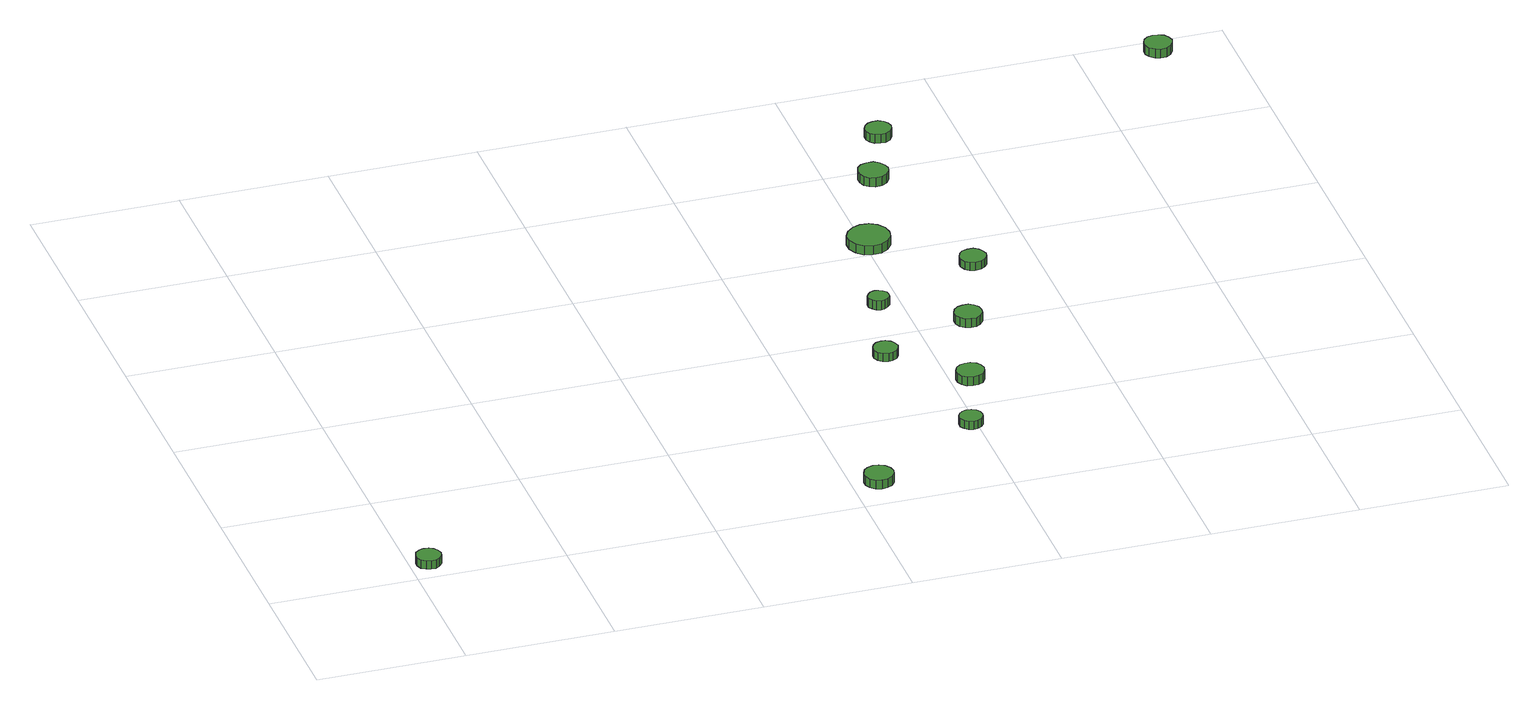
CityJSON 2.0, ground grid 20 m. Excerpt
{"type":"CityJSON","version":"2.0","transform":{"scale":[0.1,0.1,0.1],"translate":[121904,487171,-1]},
"CityObjects":{
"tree1":{"type":"SolitaryVegetationObject","attributes":{"function":"something"},"geometry":[{"type":"MultiSurface","lod":"1","boundaries":[[[0,1,2,3,4,5,6,7,8,9,10,11,12,13,14]],[[15,16,17,18,19,20,21,22,23,24,25,26,27,28,29]],[[0,29,28,1]],[[1,28,27,2]],[[2,27,26,3]],[[3,26,25,4]],[[4,25,24,5]],[[5,24,23,6]],[[6,23,22,7]],[[7,22,21,8]],[[8,21,20,9]],[[9,20,19,10]],[[10,19,18,11]],[[11,18,17,12]],[[12,17,16,13]],[[13,16,15,14]],[[14,15,29,0]]]}]},
"tree2":{"type":"SolitaryVegetationObject","attributes":{"function":"something"},"geometry":[{"type":"MultiSurface","lod":"1","boundaries":[[[30,31,32,33,34,35,36,37,38,39,40,41,42,43,44]],[[45,46,47,48,49,50,51,52,53,54,55,56,57,58,59]],[[30,59,58,31]],[[31,58,57,32]],[[32,57,56,33]],[[33,56,55,34]],[[34,55,54,35]],[[35,54,53,36]],[[36,53,52,37]],[[37,52,51,38]],[[38,51,50,39]],[[39,50,49,40]],[[40,49,48,41]],[[41,48,47,42]],[[42,47,46,43]],[[43,46,45,44]],[[44,45,59,30]]]}]},
"tree3":{"type":"SolitaryVegetationObject","attributes":{"function":"something"},"geometry":[{"type":"MultiSurface","lod":"1","boundaries":[[[60,61,62,63,64,65,66,67,68,69,70,71,72,73,74]],[[75,76,77,78,79,80,81,82,83,84,85,86,87,88,89]],[[60,89,88,61]],[[61,88,87,62]],[[62,87,86,63]],[[63,86,85,64]],[[64,85,84,65]],[[65,84,83,66]],[[66,83,82,67]],[[67,82,81,68]],[[68,81,80,69]],[[69,80,79,70]],[[70,79,78,71]],[[71,78,77,72]],[[72,77,76,73]],[[73,76,75,74]],[[74,75,89,60]]]}]},
"tree4":{"type":"SolitaryVegetationObject","attributes":{"function":"something"},"geometry":[{"type":"MultiSurface","lod":"1","boundaries":[[[90,91,92,93,94,95,96,97,98,99,100,101,102,103,104]],[[105,106,107,108,109,110,111,112,113,114,115,116,117,118,119]],[[90,119,118,91]],[[91,118,117,92]],[[92,117,116,93]],[[93,116,115,94]],[[94,115,114,95]],[[95,114,113,96]],[[96,113,112,97]],[[97,112,111,98]],[[98,111,110,99]],[[99,110,109,100]],[[100,109,108,101]],[[101,108,107,102]],[[102,107,106,103]],[[103,106,105,104]],[[104,105,119,90]]]}]},
"tree5":{"type":"SolitaryVegetationObject","attributes":{"function":"something"},"geometry":[{"type":"MultiSurface","lod":"1","boundaries":[[[120,121,122,123,124,125,126,127,128,129,130,131,132,133,134]],[[135,136,137,138,139,140,141,142,143,144,145,146,147,148,149]],[[120,149,148,121]],[[121,148,147,122]],[[122,147,146,123]],[[123,146,145,124]],[[124,145,144,125]],[[125,144,143,126]],[[126,143,142,127]],[[127,142,141,128]],[[128,141,140,129]],[[129,140,139,130]],[[130,139,138,131]],[[131,138,137,132]],[[132,137,136,133]],[[133,136,135,134]],[[134,135,149,120]]]}]},
"tree6":{"type":"SolitaryVegetationObject","attributes":{"function":"something"},"geometry":[{"type":"MultiSurface","lod":"1","boundaries":[[[150,151,152,153,154,155,156,157,158,159,160,161,162,163,164]],[[165,166,167,168,169,170,171,172,173,174,175,176,177,178,179]],[[150,179,178,151]],[[151,178,177,152]],[[152,177,176,153]],[[153,176,175,154]],[[154,175,174,155]],[[155,174,173,156]],[[156,173,172,157]],[[157,172,171,158]],[[158,171,170,159]],[[159,170,169,160]],[[160,169,168,161]],[[161,168,167,162]],[[162,167,166,163]],[[163,166,165,164]],[[164,165,179,150]]]}]},
"tree7":{"type":"SolitaryVegetationObject","attributes":{"function":"something"},"geometry":[{"type":"MultiSurface","lod":"1","boundaries":[[[180,181,182,183,184,185,186,187,188,189,190,191,192,193,194]],[[195,196,197,198,199,200,201,202,203,204,205,206,207,208,209]],[[180,209,208,181]],[[181,208,207,182]],[[182,207,206,183]],[[183,206,205,184]],[[184,205,204,185]],[[185,204,203,186]],[[186,203,202,187]],[[187,202,201,188]],[[188,201,200,189]],[[189,200,199,190]],[[190,199,198,191]],[[191,198,197,192]],[[192,197,196,193]],[[193,196,195,194]],[[194,195,209,180]]]}]},
"tree8":{"type":"SolitaryVegetationObject","attributes":{"function":"something"},"geometry":[{"type":"MultiSurface","lod":"1","boundaries":[[[210,211,212,213,214,215,216,217,218,219,220,221,222,223,224]],[[225,226,227,228,229,230,231,232,233,234,235,236,237,238,239]],[[210,239,238,211]],[[211,238,237,212]],[[212,237,236,213]],[[213,236,235,214]],[[214,235,234,215]],[[215,234,233,216]],[[216,233,232,217]],[[217,232,231,218]],[[218,231,230,219]],[[219,230,229,220]],[[220,229,228,221]],[[221,228,227,222]],[[222,227,226,223]],[[223,226,225,224]],[[224,225,239,210]]]}]},
"tree9":{"type":"SolitaryVegetationObject","attributes":{"function":"something"},"geometry":[{"type":"MultiSurface","lod":"1","boundaries":[[[240,241,242,243,244,245,246,247,248,249,250,251,252,253,254]],[[255,256,257,258,259,260,261,262,263,264,265,266,267,268,269]],[[240,269,268,241]],[[241,268,267,242]],[[242,267,266,243]],[[243,266,265,244]],[[244,265,264,245]],[[245,264,263,246]],[[246,263,262,247]],[[247,262,261,248]],[[248,261,260,249]],[[249,260,259,250]],[[250,259,258,251]],[[251,258,257,252]],[[252,257,256,253]],[[253,256,255,254]],[[254,255,269,240]]]}]},
"tree10":{"type":"SolitaryVegetationObject","attributes":{"function":"something"},"geometry":[{"type":"MultiSurface","lod":"1","boundaries":[[[270,271,272,273,274,275,276,277,278,279,280,281,282,283,284]],[[285,286,287,288,289,290,291,292,293,294,295,296,297,298,299]],[[270,299,298,271]],[[271,298,297,272]],[[272,297,296,273]],[[273,296,295,274]],[[274,295,294,275]],[[275,294,293,276]],[[276,293,292,277]],[[277,292,291,278]],[[278,291,290,279]],[[279,290,289,280]],[[280,289,288,281]],[[281,288,287,282]],[[282,287,286,283]],[[283,286,285,284]],[[284,285,299,270]]]}]},
"tree11":{"type":"SolitaryVegetationObject","attributes":{"function":"something"},"geometry":[{"type":"MultiSurface","lod":"1","boundaries":[[[300,301,302,303,304,305,306,307,308,309,310,311,312,313,314]],[[315,316,317,318,319,320,321,322,323,324,325,326,327,328,329]],[[300,329,328,301]],[[301,328,327,302]],[[302,327,326,303]],[[303,326,325,304]],[[304,325,324,305]],[[305,324,323,306]],[[306,323,322,307]],[[307,322,321,308]],[[308,321,320,309]],[[309,320,319,310]],[[310,319,318,311]],[[311,318,317,312]],[[312,317,316,313]],[[313,316,315,314]],[[314,315,329,300]]]}]},
"tree12":{"type":"SolitaryVegetationObject","attributes":{"function":"something"},"geometry":[{"type":"MultiSurface","lod":"1","boundaries":[[[330,331,332,333,334,335,336,337,338,339,340,341,342,343,344]],[[345,346,347,348,349,350,351,352,353,354,355,356,357,358,359]],[[330,359,358,331]],[[331,358,357,332]],[[332,357,356,333]],[[333,356,355,334]],[[334,355,354,335]],[[335,354,353,336]],[[336,353,352,337]],[[337,352,351,338]],[[338,351,350,339]],[[339,350,349,340]],[[340,349,348,341]],[[341,348,347,342]],[[342,347,346,343]],[[343,346,345,344]],[[344,345,359,330]]]}]}
},
"vertices":[
[37,17,32],[35,24,32],[31,30,32],[25,33,32],[18,34,32],[12,32,32],[6,27,32],[4,21,32],[4,14,32],[6,7,32],[12,3,32],[18,1,32],[25,1,32],[31,5,32],[35,10,32],[35,10,20],[31,5,20],[25,1,20],[18,1,20],[12,3,20],[6,7,20],[4,14,20],[4,21,20],[6,27,20],[12,32,20],[18,34,20],[25,33,20],[31,30,20],[35,24,20],[37,17,20],
[653,44,28],[651,52,28],[646,59,28],[639,63,28],[631,64,28],[623,61,28],[617,56,28],[614,48,28],[614,40,28],[617,33,28],[623,27,28],[631,25,28],[639,26,28],[646,30,28],[651,36,28],[651,36,15],[646,30,15],[639,26,15],[631,25,15],[623,27,15],[617,33,15],[614,40,15],[614,48,15],[617,56,15],[623,61,15],[631,64,15],[639,63,15],[646,59,15],[651,52,15],[653,44,15],
[804,143,29],[803,150,29],[799,155,29],[793,158,29],[787,159,29],[781,157,29],[776,153,29],[773,147,29],[773,140,29],[776,134,29],[781,130,29],[787,128,29],[793,129,29],[799,132,29],[803,137,29],[803,137,17],[799,132,17],[793,129,17],[787,128,17],[781,130,17],[776,134,17],[773,140,17],[773,147,17],[776,153,17],[781,157,17],[787,159,17],[793,158,17],[799,155,17],[803,150,17],[804,143,17],
[756,348,24],[754,355,24],[750,361,24],[744,364,24],[738,365,24],[731,363,24],[726,358,24],[723,352,24],[723,345,24],[726,339,24],[731,334,24],[738,332,24],[744,333,24],[750,336,24],[754,342,24],[754,342,12],[750,336,12],[744,333,12],[738,332,12],[731,334,12],[726,339,12],[723,345,12],[723,352,12],[726,358,12],[731,363,12],[738,365,12],[744,364,12],[750,361,12],[754,355,12],[756,348,12],
[844,261,24],[842,269,24],[838,275,24],[831,279,24],[823,279,24],[816,277,24],[810,272,24],[807,265,24],[807,257,24],[810,250,24],[816,245,24],[823,243,24],[831,244,24],[838,247,24],[842,254,24],[842,254,11],[838,247,11],[831,244,11],[823,243,11],[816,245,11],[810,250,11],[807,257,11],[807,265,11],[810,272,11],[816,277,11],[823,279,11],[831,279,11],[838,275,11],[842,269,11],[844,261,11],
[784,474,24],[783,480,24],[779,484,24],[774,487,24],[769,488,24],[763,486,24],[759,482,24],[756,477,24],[756,471,24],[759,466,24],[763,462,24],[769,460,24],[774,461,24],[779,464,24],[783,468,24],[783,468,11],[779,464,11],[774,461,11],[769,460,11],[763,462,11],[759,466,11],[756,471,11],[756,477,11],[759,482,11],[763,486,11],[769,488,11],[774,487,11],[779,484,11],[783,480,11],[784,474,11],
[829,612,31],[827,623,31],[820,633,31],[810,639,31],[798,640,31],[787,636,31],[778,628,31],[773,618,31],[773,606,31],[778,595,31],[787,587,31],[798,584,31],[810,585,31],[820,591,31],[827,600,31],[827,600,18],[820,591,18],[810,585,18],[798,584,18],[787,587,18],[778,595,18],[773,606,18],[773,618,18],[778,628,18],[787,636,18],[798,640,18],[810,639,18],[820,633,18],[827,623,18],[829,612,18],
[885,401,24],[884,409,24],[879,415,24],[873,419,24],[865,419,24],[858,417,24],[852,412,24],[849,405,24],[849,397,24],[852,390,24],[858,385,24],[865,383,24],[873,383,24],[879,387,24],[884,394,24],[884,394,11],[879,387,11],[873,383,11],[865,383,11],[858,385,11],[852,390,11],[849,397,11],[849,405,11],[852,412,11],[858,417,11],[865,419,11],[873,419,11],[879,415,11],[884,409,11],[885,401,11],
[932,529,27],[930,536,27],[926,542,27],[920,546,27],[912,546,27],[905,544,27],[900,539,27],[897,532,27],[897,525,27],[900,518,27],[905,513,27],[912,511,27],[920,512,27],[926,516,27],[930,521,27],[930,521,15],[926,516,15],[920,512,15],[912,511,15],[905,513,15],[900,518,15],[897,525,15],[897,532,15],[900,539,15],[905,544,15],[912,546,15],[920,546,15],[926,542,15],[930,536,15],[932,529,15],
[877,767,30],[875,775,30],[870,782,30],[863,787,30],[854,787,30],[846,785,30],[840,779,30],[837,771,30],[837,763,30],[840,755,30],[846,750,30],[854,747,30],[863,748,30],[870,752,30],[875,759,30],[875,759,17],[870,752,17],[863,748,17],[854,747,17],[846,750,17],[840,755,17],[837,763,17],[837,771,17],[840,779,17],[846,785,17],[854,787,17],[863,787,17],[870,782,17],[875,775,17],[877,767,17],
[916,876,24],[914,883,24],[910,889,24],[903,893,24],[896,893,24],[889,891,24],[884,886,24],[881,880,24],[881,872,24],[884,866,24],[889,861,24],[896,859,24],[903,859,24],[910,863,24],[914,869,24],[914,869,11],[910,863,11],[903,859,11],[896,859,11],[889,861,11],[884,866,11],[881,872,11],[881,880,11],[884,886,11],[889,891,11],[896,893,11],[903,893,11],[910,889,11],[914,883,11],[916,876,11],
[1325,977,21],[1323,984,21],[1319,991,21],[1312,994,21],[1304,995,21],[1297,993,21],[1291,988,21],[1288,981,21],[1288,973,21],[1291,966,21],[1297,961,21],[1304,958,21],[1312,959,21],[1319,963,21],[1323,969,21],[1323,969,8],[1319,963,8],[1312,959,8],[1304,958,8],[1297,961,8],[1291,966,8],[1288,973,8],[1288,981,8],[1291,988,8],[1297,993,8],[1304,995,8],[1312,994,8],[1319,991,8],[1323,984,8],[1325,977,8]
]}
